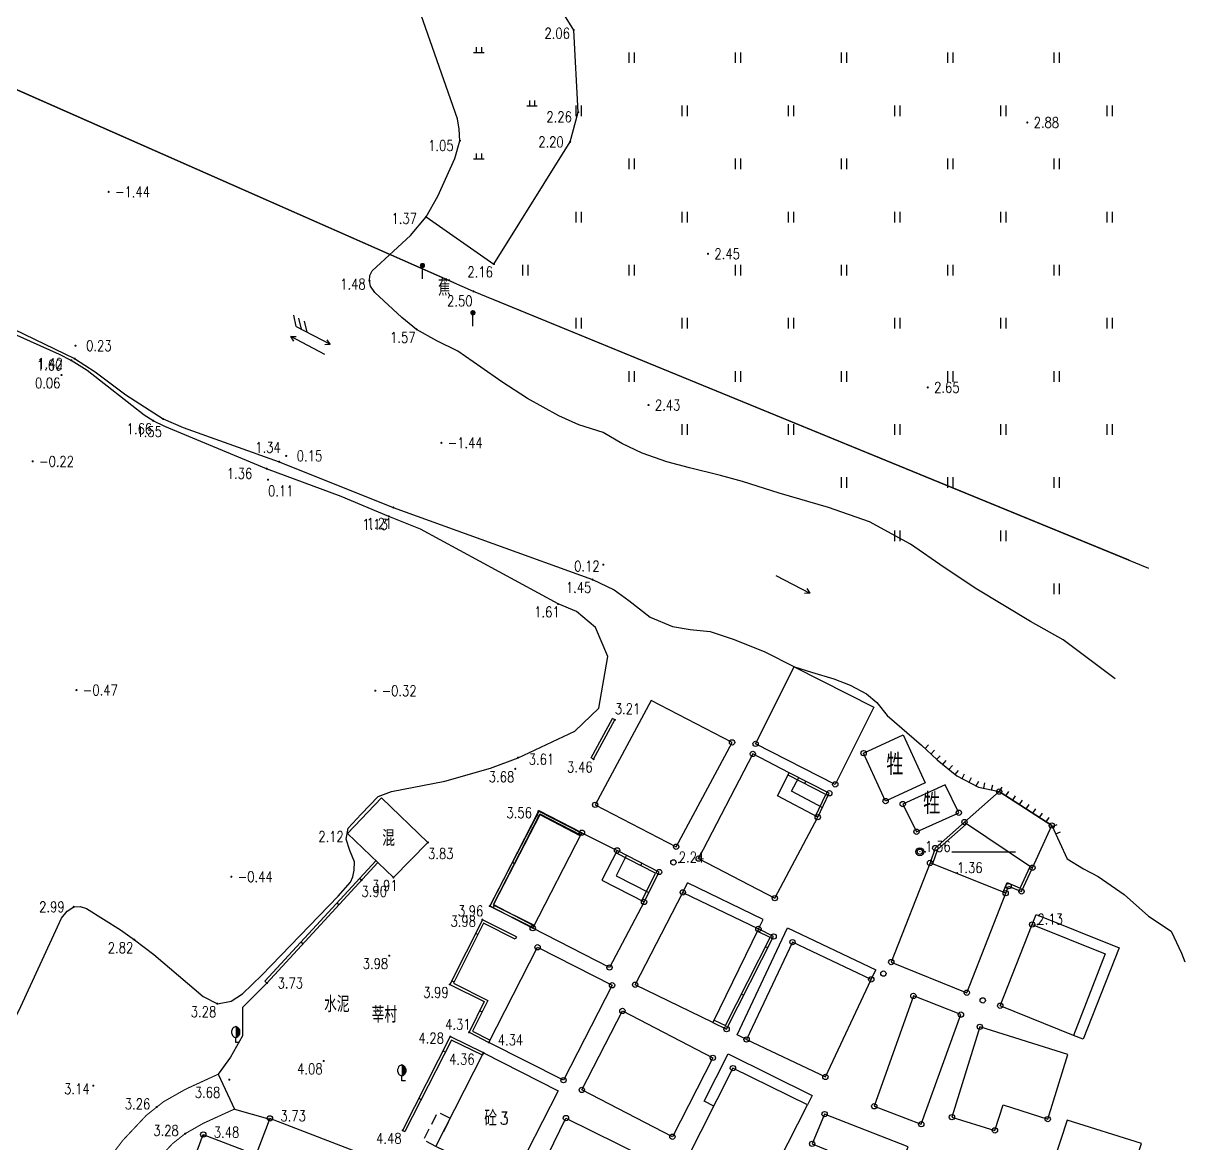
# Model space of a CAD drawing. Extents: x 500064 to 501389, y 2542464 to 2545400.
# Drawn here: x 500812.5 to 500921.8, y 2544332.9 to 2544438.4 of the extents above; entities that cross this region are included whole.
import ezdxf
from ezdxf.enums import TextEntityAlignment as Align

# ---------------------------------------------------------------- set-up
doc = ezdxf.new("R2010")
doc.units = 0
doc.header["$LTSCALE"] = 0.5
doc.linetypes.add('X2', pattern=[10, 8, -2])
doc.linetypes.add('X5', pattern=[3, 2, -1])
doc.layers.get('0').update_dxf_attribs({"linetype": 'CONTINUOUS', "lineweight": 5})
doc.layers.add('GCD', color=8, linetype='CONTINUOUS')
doc.layers.add('地形图', color=8, linetype='CONTINUOUS')
doc.styles.add('HZ', font='romans.shx', dxfattribs={"width": 0.8, "bigfont": 'hztxt.shx'})
doc.linetypes.add('10421', pattern='A,2,[150,AAA.SHX,S=1,R=0,X=0,Y=1],1e-11', length=2)
doc.linetypes.add('1161', pattern='A,0,[149,AAA.SHX,S=0.15,R=0,X=0,Y=0],-1.6', length=1.6)

# ---------------------------------------------------------------- blocks, each defined once
blk = doc.blocks.new('gc121')
for p, q in [((-0.5, -1), (-0.5, 1)), ((0.5, -1), (0.5, 1))]:
    blk.add_line(p, q)
blk = doc.blocks.new('GC200')
at = {"linetype": 'Continuous', "const_width": 0.2, "flags": 128}
blk.add_lwpolyline([(-0.1, 0, 1), (0.1, 0, 1)], format="xyb", close=True, dxfattribs=at)
blk = doc.blocks.new('HN')
for p, q in [((0.00001, 0.00107), (0.00726, 0.00107)), ((0.00326, 0.00107), (0.00326, 0.00107)), ((0.00636, 0.00157), (0.00726, 0.00107)), ((0.00726, 0.00107), (0.00636, 0.00057)), ((0.00089, -0.00059), (-0.00001, -0.00109)), ((0.00724, -0.00109), (-0.00001, -0.00109)), ((-0.00001, -0.00109), (0.00089, -0.00159)), ((0.00489, -0.00107), (0.00628, -0.00269)), ((0.00611, -0.00109), (0.00751, -0.00271)), ((0.00722, -0.00111), (0.00862, -0.00273))]:
    blk.add_line(p, q)
blk = doc.blocks.new('A501')
for radius in [0.00075, 0.000014]:
    blk.add_circle((0, 0), radius)
blk = doc.blocks.new('HM')
for p, q in [((0, 0), (0.00725, 0)), ((0.00325, 0), (0.00325, 0)), ((0.00635, 0.0005), (0.00725, 0)), ((0.00725, 0), (0.00635, -0.0005))]:
    blk.add_line(p, q)
blk = doc.blocks.new('V4')
for p, q in [((-0.0007, 0.0024), (-0.0008, 0.0021)), ((-0.0006, 0.0026), (-0.0007, 0.0024)), ((-0.0004, 0.0028), (-0.0006, 0.0026)), ((-0.0002, 0.0029), (-0.0004, 0.0028)), ((0, 0.003), (-0.0002, 0.0029)), ((0.0002, 0.0029), (0, 0.003)), ((0.0001, 0.0029), (0.0001, 0.001)), ((0.0002, 0.0029), (0.0002, 0.001)), ((0.0004, 0.0028), (0.0002, 0.0029)), ((0.0003, 0.0028), (0.0003, 0.0011)), ((0.0004, 0.0028), (0.0004, 0.0011)), ((0.0006, 0.0026), (0.0004, 0.0028)), ((0.0005, 0.0027), (0.0005, 0.0012)), ((0.0006, 0.0026), (0.0006, 0.0013)), ((0.0007, 0.0024), (0.0006, 0.0026)), ((0.0007, 0.0024), (0.0007, 0.0015)), ((0.0008, 0.0021), (0.0007, 0.0024)), ((-0.0008, 0.0021), (-0.0008, 0.0018)), ((-0.0008, 0.0018), (-0.0007, 0.0015)), ((-0.0007, 0.0015), (-0.0006, 0.0013)), ((-0.0006, 0.0013), (-0.0004, 0.0011)), ((-0.0004, 0.0011), (-0.0002, 0.001)), ((-0.0002, 0.001), (0, 0.0009)), ((0, 0.0009), (0.0002, 0.001)), ((0, 0), (0, 0.0009)), ((0.0007, 0), (0, 0)), ((0, 0), (0, 0)), ((0.0002, 0.001), (0.0004, 0.0011)), ((0.0004, 0.0011), (0.0006, 0.0013)), ((0.0006, 0.0013), (0.0007, 0.0015)), ((0.0007, 0.0015), (0.0008, 0.0018)), ((0.0008, 0.0018), (0.0008, 0.0021))]:
    blk.add_line(p, q)
blk = doc.blocks.new('SE')
at = {"style": 'HZ', "width": 0.8}
blk.add_text('牲', height=0.004, dxfattribs=at).set_placement((-0.00166, -0.00138))
blk = doc.blocks.new('gc165')
blk.add_line((0, 0), (0, 2))
at = {"const_width": 0.5}
blk.add_lwpolyline([(-0.25, 2.5, 1), (0.25, 2.5, 1)], format="xyb", close=True, dxfattribs=at)
blk = doc.blocks.new('gc119')
for p, q in [((-1, 0), (1, 0)), ((-0.5, 1), (-0.5, 0)), ((0.5, 1), (0.5, 0))]:
    blk.add_line(p, q)

msp = doc.modelspace()

# ---------------------------------------------------------------- linework, layer by layer
at = {"layer": '地形图'}
for p, q in [((500853.05, 2544413.99), (500762.75, 2544453.85)), ((500916.61, 2544387.87), (500856.73, 2544412.42))]:
    msp.add_line(p, q, dxfattribs=at)
at = {"layer": '地形图', "linetype": 'Continuous'}
for p, q in [((500868.18, 2544372.85), (500867.96, 2544372.97)), ((500897.38, 2544370.14), (500897.72, 2544370.51)), ((500897.92, 2544369.63), (500898.27, 2544369.99)), ((500866.18, 2544369.15), (500865.96, 2544369.27)), ((500898.47, 2544369.11), (500898.81, 2544369.48)), ((500899.05, 2544368.64), (500899.36, 2544369.03)), ((500899.63, 2544368.17), (500899.95, 2544368.56)), ((500900.22, 2544367.7), (500900.53, 2544368.09)), ((500900.87, 2544367.32), (500901.09, 2544367.77)), ((500901.53, 2544366.98), (500901.76, 2544367.42)), ((500886.15, 2544367.08), (500886.03, 2544366.86)), ((500902.2, 2544366.64), (500902.43, 2544367.08)), ((500902.91, 2544366.42), (500903.02, 2544366.91)), ((500903.64, 2544366.26), (500903.75, 2544366.75)), ((500904.37, 2544366.09), (500904.64, 2544366.51)), ((500905, 2544365.69), (500905.27, 2544366.11)), ((500905.63, 2544365.28), (500905.91, 2544365.7)), ((500906.27, 2544364.87), (500906.54, 2544365.29)), ((500906.9, 2544364.47), (500907.17, 2544364.89)), ((500907.53, 2544364.06), (500907.8, 2544364.48)), ((500860.79, 2544363.88), (500861.01, 2544363.77)), ((500887.28, 2544363.69), (500887.06, 2544363.8)), ((500901.09, 2544363.23), (500901.26, 2544363.04)), ((500908.16, 2544363.66), (500908.43, 2544364.08)), ((500908.79, 2544363.25), (500909.06, 2544363.67)), ((500865.04, 2544362.17), (500864.93, 2544361.94)), ((500865.08, 2544362.23), (500864.97, 2544362.01)), ((500909.37, 2544362.8), (500909.82, 2544363.01)), ((500909.68, 2544362.12), (500910.13, 2544362.32)), ((500899.89, 2544360.44), (500905.89, 2544360.44)), ((500858.5, 2544359.43), (500858.73, 2544359.32)), ((500858.54, 2544359.45), (500858.76, 2544359.33)), ((500870.71, 2544359.37), (500870.6, 2544359.15)), ((500897.9, 2544359.54), (500898.14, 2544359.45)), ((500844.33, 2544357.75), (500844.15, 2544357.92)), ((500904.97, 2544356.54), (500904.74, 2544356.64)), ((500842.2, 2544355.44), (500842.02, 2544355.61)), ((500870.93, 2544355.71), (500870.71, 2544355.82)), ((500856.74, 2544355.15), (500856.85, 2544355.38)), ((500860.47, 2544353.3), (500860.58, 2544353.53)), ((500855.07, 2544352.77), (500855.29, 2544352.66)), ((500858.92, 2544352.44), (500858.81, 2544352.22)), ((500838.81, 2544351.76), (500838.63, 2544351.93)), ((500882.58, 2544351.38), (500882.36, 2544351.49)), ((500835.43, 2544348.08), (500835.24, 2544348.25)), ((500852.82, 2544348.3), (500853.04, 2544348.19)), ((500880.32, 2544346.92), (500880.09, 2544347.04)), ((500855.46, 2544345.47), (500855.68, 2544345.36)), ((500877.41, 2544344.36), (500877.52, 2544344.59)), ((500856.32, 2544342.49), (500856.43, 2544342.71)), ((500852.01, 2544341.69), (500852.23, 2544341.58)), ((500855.83, 2544341.51), (500855.72, 2544341.29)), ((500849.74, 2544337.23), (500849.96, 2544337.12)), ((500848.2, 2544334.21), (500848.42, 2544334.1))]:
    msp.add_line(p, q, dxfattribs=at)
at = {"layer": '地形图', "linetype": '10421', "flags": 128}
for points in [[(500915.28, 2544376.72), (500910.39, 2544380.38), (500907.31, 2544382.1), (500902.25, 2544385.15), (500899.18, 2544387.19), (500896, 2544389.39), (500892.14, 2544391.5), (500888.28, 2544392.84), (500883.66, 2544394.19), (500880.2, 2544395.3), (500878.12, 2544395.84), (500875.2, 2544396.56), (500873.07, 2544397.15), (500870.75, 2544397.96), (500868.83, 2544398.86), (500867.07, 2544399.89), (500864.8, 2544400.62), (500862.92, 2544401.47), (500859.97, 2544403.11), (500857.55, 2544404.68), (500855.56, 2544406.06), (500853.39, 2544407.57), (500851.42, 2544408.53), (500849.52, 2544409.6), (500848.14, 2544410.73), (500845.6, 2544413.07), (500845.17, 2544413.67), (500845.08, 2544414.17), (500845.13, 2544414.68), (500845.33, 2544415.13), (500848.94, 2544418.44), (500850.41, 2544420.2), (500851.51, 2544422.16), (500853.11, 2544425.69), (500853.6, 2544427.36), (500853.54, 2544428.45), (500853.38, 2544429.44), (500849.5, 2544440.45), (500848.43, 2544443.16), (500846.62, 2544447.67), (500846.07, 2544448.78), (500845.51, 2544449.62), (500844.52, 2544450.61), (500841.14, 2544453.18), (500840.56, 2544453.49), (500840.04, 2544453.58), (500839.25, 2544453.41), (500838.62, 2544453.19), (500827.71, 2544447.53), (500826.88, 2544447.34), (500826.04, 2544447.27), (500825.24, 2544447.44), (500824.38, 2544447.78), (500819, 2544450.73), (500817.12, 2544451.52), (500807.33, 2544454.2), (500807.07, 2544454.19), (500806.88, 2544454.16), (500806.61, 2544453.96), (500806.47, 2544453.69), (500806.43, 2544453.09), (500806.37, 2544452.86), (500806.27, 2544452.76), (500806.11, 2544452.73), (500805.98, 2544452.74), (500796.64, 2544452.96), (500796.3, 2544453.05), (500796.08, 2544453.16), (500795.97, 2544453.42), (500795.95, 2544453.72), (500796.45, 2544465.1), (500796.74, 2544467.81), (500798.1, 2544476.65), (500799.07, 2544479.81), (500800.13, 2544482.42), (500801.61, 2544484.54), (500803.19, 2544485.63), (500804.05, 2544486.46), (500804.48, 2544487.41), (500804.64, 2544488.12), (500804.74, 2544488.84), (500804.68, 2544489.66), (500803.55, 2544492.83), (500802.18, 2544495.7), (500800.89, 2544498.21), (500798.97, 2544501.18), (500796.14, 2544504.73), (500795.28, 2544505.69), (500794.54, 2544506.34), (500792.93, 2544507.52), (500791.23, 2544508.42), (500787.15, 2544510.14), (500787.04, 2544510.31), (500786.99, 2544510.5), (500787, 2544510.73), (500787.07, 2544510.98), (500788.13, 2544511.65), (500788.61, 2544512.58), (500789.72, 2544517.38), (500791.93, 2544525.1), (500791.95, 2544525.46), (500791.77, 2544525.76), (500790.49, 2544526.31), (500790.42, 2544526.46), (500790.4, 2544526.6), (500790.46, 2544526.8), (500790.58, 2544526.97), (500793.64, 2544528.84), (500795.05, 2544529.9), (500795.81, 2544530.69), (500796.1, 2544531.75), (500796.28, 2544532.71), (500796.06, 2544534.82), (500794.82, 2544543.16), (500794.5, 2544550.18), (500794.34, 2544551.56), (500793.84, 2544552.44), (500791.98, 2544554.82), (500791.66, 2544555.45), (500791.5, 2544556.07), (500791.67, 2544557.24), (500793.9, 2544564.62), (500794.07, 2544565.61), (500794.04, 2544566.68), (500793.76, 2544567.39), (500793.37, 2544567.83), (500793, 2544568.12), (500788.67, 2544570.37), (500787.93, 2544570.89), (500786.87, 2544572.09), (500786.55, 2544572.23), (500786.18, 2544572.21), (500785.91, 2544572.14), (500784.57, 2544571.5), (500784.22, 2544571.46), (500783.94, 2544571.58), (500783.66, 2544571.82), (500781.31, 2544574.68), (500780.79, 2544575.42), (500771.22, 2544592.15), (500768.22, 2544596.96), (500763.42, 2544602.84), (500762.51, 2544604.95), (500762.14, 2544607.44), (500762.8, 2544612.68), (500762.97, 2544615.4), (500762.77, 2544617.44), (500762.56, 2544618.28), (500762.08, 2544619.39), (500759.67, 2544623.4), (500756.85, 2544627.25), (500754.76, 2544629.86), (500748.72, 2544637.33), (500745.77, 2544640.2), (500744.27, 2544641.14), (500739.76, 2544643.47), (500738.86, 2544644.15), (500734.6, 2544647.94), (500727.43, 2544654.94), (500726.66, 2544655.57), (500726, 2544656.01), (500718.84, 2544659.67), (500711.37, 2544662.63), (500709.8, 2544663.51), (500708.56, 2544664.65), (500705.02, 2544669.09), (500703.75, 2544670.38), (500702.39, 2544671.36), (500696.8, 2544674.4)], [(500751.83, 2544218.31), (500743.48, 2544223.96), (500741.91, 2544224.65), (500740.27, 2544225.04), (500736.89, 2544224.98), (500735.88, 2544225.11), (500734.74, 2544225.45), (500733.35, 2544226.23), (500727.76, 2544229.8), (500727.33, 2544230.24), (500727.13, 2544230.75), (500726.97, 2544231.36), (500727.07, 2544232.23), (500727.22, 2544232.94), (500729.4, 2544239.25), (500730.01, 2544241.71), (500730.51, 2544243.94), (500731.48, 2544247.42), (500731.59, 2544248.56), (500731.57, 2544249.7), (500731.37, 2544250.47), (500730.65, 2544251.27), (500729.81, 2544251.81), (500726.18, 2544253.81), (500722.68, 2544255.76), (500720.07, 2544256.65), (500718.53, 2544256.9), (500716.43, 2544256.88), (500714.6, 2544256.69), (500712.68, 2544256.3), (500710.23, 2544255.01), (500708.16, 2544253.68), (500706.68, 2544252.22), (500706.5, 2544252.09), (500706.32, 2544252.05), (500706.07, 2544252.11), (500705.86, 2544252.21), (500705.67, 2544252.64), (500705.61, 2544253.07), (500705.59, 2544254.54), (500705.86, 2544258.59), (500706.09, 2544260.71), (500706.62, 2544262.5), (500708.67, 2544267.26), (500710.13, 2544269.81), (500712.12, 2544271.95), (500714.75, 2544274.07), (500719.86, 2544278.15), (500722.38, 2544280.64), (500724.44, 2544284.14), (500726.57, 2544288.96), (500731.58, 2544298.81), (500732.29, 2544300.02), (500732.68, 2544301.6), (500732.54, 2544302.74), (500731.63, 2544303.76), (500725.29, 2544308.51), (500723.84, 2544309.39), (500719.02, 2544310.92), (500718.59, 2544311.35), (500718.38, 2544311.72), (500718.37, 2544312.29), (500718.47, 2544312.79), (500726.37, 2544328.99), (500732.87, 2544343.05), (500734.09, 2544345.61), (500741.54, 2544360.25), (500742.28, 2544361.22), (500744.51, 2544363.28), (500745.08, 2544364.07), (500745.83, 2544365.32), (500750.72, 2544375.33), (500752.03, 2544377.45), (500753.15, 2544379.04), (500756.1, 2544382.68), (500757.18, 2544384.59), (500758.03, 2544387.16), (500759.51, 2544398.07), (500759.99, 2544400.57), (500761.2, 2544404.15), (500763.47, 2544409.91), (500763.94, 2544411.45), (500764.38, 2544413.61), (500766.33, 2544420.7), (500766.99, 2544422.07), (500768.22, 2544422.93), (500770.08, 2544423.66), (500770.99, 2544423.83), (500773.39, 2544423.77), (500776.85, 2544423.34), (500781.32, 2544422.54), (500788.45, 2544420.81), (500792.49, 2544419.49), (500805.9, 2544412.73), (500808.77, 2544410.98), (500817.32, 2544406.85), (500819.27, 2544405.62), (500822.16, 2544403.46), (500825.65, 2544401.18), (500827.53, 2544400.36), (500836.58, 2544397.15), (500847.32, 2544392.84), (500866.07, 2544386.06), (500868.13, 2544385.09), (500869.51, 2544384.1), (500871.51, 2544382.51), (500873.62, 2544381.64), (500875.28, 2544381.37), (500877.15, 2544381.17), (500879.32, 2544380.44), (500882.25, 2544379.29), (500885.09, 2544377.84), (500886.7, 2544377.34), (500888.79, 2544376.72), (500890.34, 2544376.12), (500891.86, 2544375.31), (500892.84, 2544374.5), (500893.83, 2544373.26), (500897.05, 2544370.46)]]:
    msp.add_lwpolyline(points, dxfattribs=at)
at = {"layer": '地形图', "linetype": '1161', "elevation": 0.9, "flags": 128}
msp.add_lwpolyline([(500850.41, 2544420.2), (500856.8, 2544415.76), (500863.97, 2544427.25), (500864.73, 2544430.06), (500864.31, 2544437.78), (500859.66, 2544445.24), (500861.04, 2544449.67), (500858.17, 2544456.58), (500851.69, 2544459.55), (500839.9, 2544459.33), (500831.3, 2544459.26), (500819.54, 2544462.68), (500805.4, 2544465.83), (500803.52, 2544476.92), (500798.1, 2544476.65)], dxfattribs=at)
at = {"layer": '地形图', "flags": 128}
msp.add_lwpolyline([(500918.46, 2544387.11), (500854.88, 2544413.18), (500760.92, 2544454.66), (500734.3, 2544467.87)], dxfattribs=at)
at = {"layer": '地形图', "linetype": '10421', "elevation": 1.61, "flags": 128}
msp.add_lwpolyline([(500862.84, 2544383.76), (500849.87, 2544390.81), (500846.91, 2544392), (500842.43, 2544393.88), (500835.4, 2544396.49), (500825.81, 2544400.48), (500824.72, 2544401), (500823.87, 2544401.53), (500818.49, 2544405.72), (500817.01, 2544406.69), (500815.89, 2544407.25), (500809.77, 2544409.97), (500809.05, 2544410.1), (500808.3, 2544409.86), (500798.48, 2544400.16), (500787.89, 2544390.85), (500778.26, 2544382.4), (500775.17, 2544378.5), (500773.53, 2544375.48), (500772.25, 2544372.09), (500770, 2544365.92), (500769.49, 2544362.75), (500769.49, 2544362.75), (500769.3, 2544359.96), (500770.77, 2544350.91), (500771.22, 2544349.57), (500771.6, 2544348.6), (500772.59, 2544347.54), (500774.26, 2544346.14), (500779.56, 2544342.39), (500782.14, 2544340.69), (500791.82, 2544336.31), (500792.14, 2544335.95), (500792.36, 2544335.45), (500792.42, 2544334.81), (500792.29, 2544333.85), (500788.19, 2544319.3), (500788.22, 2544318.12), (500788.69, 2544317.29), (500794.79, 2544312.86), (500796.66, 2544311.33), (500797.76, 2544311.27), (500798.26, 2544311.43), (500798.57, 2544312.21), (500800.32, 2544322.57), (500801.91, 2544327.22), (500803.49, 2544330.26), (500805.74, 2544333.58), (500810.47, 2544342.21), (500812.26, 2544345.88), (500816.08, 2544354.17), (500816.63, 2544354.83), (500817.24, 2544355.25), (500817.84, 2544355.27), (500818.45, 2544355.08), (500821.65, 2544353.08), (500822.95, 2544352.15), (500824.78, 2544350.78), (500829.43, 2544346.8), (500830.76, 2544346.13), (500832.05, 2544346.37), (500833.14, 2544347.07), (500834.94, 2544348.81), (500842.14, 2544356.27), (500843.28, 2544357.58), (500843.5, 2544358.06), (500843.63, 2544358.7), (500843.68, 2544359.5), (500843.24, 2544360.56), (500842.88, 2544361.61), (500843.06, 2544362.65), (500844.29, 2544363.97), (500845.89, 2544365.64), (500847.14, 2544366.1), (500852.18, 2544367.08), (500856.48, 2544368.29), (500859.07, 2544369.29), (500864.4, 2544371.78), (500866.67, 2544373.95), (500867.52, 2544378.83), (500866.35, 2544381.54), (500864.57, 2544383.05)], close=True, dxfattribs=at)
at = {"layer": '地形图', "linetype": 'Continuous'}
for points in [[(500881.43, 2544370.59), (500885.07, 2544377.85), (500892.57, 2544374.04), (500888.93, 2544366.78)], [(500879.21, 2544370.73), (500871.59, 2544374.67), (500866.33, 2544364.85), (500873.95, 2544360.91)], [(500893.67, 2544365.21), (500891.6, 2544369.72), (500895.33, 2544371.43), (500897.4, 2544366.92)], [(500887.28, 2544363.69), (500883.48, 2544365.7), (500884.6, 2544367.88), (500881.17, 2544369.64), (500876.07, 2544359.79), (500883.24, 2544356.07)], [(500900.56, 2544364.11), (500899.26, 2544366.72), (500895.28, 2544364.93), (500896.58, 2544362.32)], [(500909.32, 2544362.91), (500904.36, 2544366.1), (500901.09, 2544363.23), (500907.5, 2544358.93)], [(500867.68, 2544349.54), (500860.45, 2544353.24), (500865.08, 2544362.23), (500868.39, 2544360.56), (500866.95, 2544357.75), (500870.93, 2544355.71)], [(500897.85, 2544359.38), (500894.2, 2544350.05), (500901.31, 2544347.17), (500904.97, 2544356.54)], [(500874.58, 2544356.61), (500881.69, 2544353.17), (500877.41, 2544344.36), (500870.09, 2544347.92)], [(500904.46, 2544345.94), (500907.46, 2544353.59), (500914.35, 2544350.83), (500911.34, 2544343.15)], [(500856.32, 2544342.49), (500860.91, 2544351.45), (500867.92, 2544347.87), (500863.35, 2544338.94)], [(500884.9, 2544351.93), (500880.58, 2544342.76), (500888, 2544339.24), (500892.32, 2544348.42)], [(500900.76, 2544345.11), (500896.28, 2544346.86), (500892.6, 2544336.48), (500897.03, 2544334.79)], [(500868.89, 2544345.45), (500877.4, 2544341.04), (500873.6, 2544333.61), (500865.07, 2544338.02)], [(500881.77, 2544327.66), (500886.31, 2544336.6), (500879.3, 2544340.07), (500874.76, 2544331.13)], [(500886.75, 2544332.94), (500888.12, 2544332.37), (500886.24, 2544327.83), (500884.85, 2544328.41), (500884.04, 2544326.46), (500892.05, 2544323.23), (500895.78, 2544332.65), (500887.93, 2544335.74)], [(500827.46, 2544313.79), (500836.93, 2544310.16), (500837.09, 2544310.58), (500840.85, 2544309.15), (500843.56, 2544316.21), (500839.83, 2544317.68), (500845.23, 2544331.66), (500835.71, 2544335.34), (500830.68, 2544322.22), (500826.48, 2544323.83), (500823.45, 2544315.85), (500827.6, 2544314.26)], [(500910.77, 2544335.18), (500907.65, 2544325.71), (500914.62, 2544323.44), (500917.75, 2544332.97)], [(500828.07, 2544330.14), (500829.44, 2544333.82), (500833.19, 2544332.38), (500831.82, 2544328.7)]]:
    msp.add_lwpolyline(points, close=True, dxfattribs=at)
at = {"layer": '地形图', "linetype": 'Continuous', "flags": 128}
for points in [[(500865.96, 2544369.27), (500867.96, 2544372.97)], [(500866.18, 2544369.15), (500868.18, 2544372.85)], [(500864.93, 2544361.94), (500861.09, 2544363.93), (500856.73, 2544355.43), (500860.58, 2544353.53)], [(500835.24, 2544348.25), (500845.69, 2544359.59)], [(500858.81, 2544352.22), (500855.82, 2544353.7), (500852.98, 2544348.07), (500856.23, 2544346.45), (500854.79, 2544343.55), (500856.43, 2544342.71)], [(500855.83, 2544341.51), (500852.69, 2544343.04), (500848.2, 2544334.21)], [(500855.72, 2544341.29), (500852.8, 2544342.7), (500848.42, 2544334.1)]]:
    msp.add_lwpolyline(points, dxfattribs=at)
at = {"layer": '地形图', "linetype": 'Continuous'}
for points in [[(500897.05, 2544370.46), (500898.51, 2544369.08), (500900.36, 2544367.59), (500902.4, 2544366.53), (500904.36, 2544366.1), (500904.36, 2544366.1), (500909.32, 2544362.91), (500910.75, 2544359.76), (500912.3, 2544358.82), (500913.69, 2544358.1), (500916.14, 2544356.42), (500918.43, 2544354.37), (500920.56, 2544352.95), (500921.52, 2544350.9), (500921.83, 2544350.06)], [(500887.06, 2544363.8), (500888.04, 2544365.83), (500884.48, 2544367.66)], [(500887.28, 2544363.69), (500888.37, 2544365.94), (500884.6, 2544367.88)], [(500887.75, 2544364.57), (500884.82, 2544366.13), (500885.49, 2544367.42)], [(500865.08, 2544362.23), (500861.04, 2544364.3), (500856.42, 2544355.35), (500860.45, 2544353.24)], [(500864.97, 2544362.01), (500861.15, 2544363.96), (500856.76, 2544355.46), (500860.57, 2544353.46)], [(500901.09, 2544363.23), (500898.34, 2544360.78), (500897.85, 2544359.38)], [(500901.26, 2544363.04), (500898.55, 2544360.64), (500898.09, 2544359.3)], [(500870.71, 2544355.82), (500872.02, 2544358.42), (500868.28, 2544360.34)], [(500869.28, 2544360.1), (500868.3, 2544358.18), (500871.38, 2544356.6)], [(500870.93, 2544355.71), (500872.35, 2544358.53), (500868.39, 2544360.56)], [(500904.74, 2544356.64), (500905.12, 2544357.53), (500906.33, 2544357.02), (500907.27, 2544359.04)], [(500904.97, 2544356.54), (500905.25, 2544357.2), (500906.46, 2544356.7), (500907.5, 2544358.93)], [(500874.58, 2544356.61), (500875.02, 2544357.51)], [(500881.69, 2544353.17), (500882.13, 2544354.07), (500875.02, 2544357.51)], [(500907.46, 2544353.59), (500907.83, 2544354.52), (500915.64, 2544351.39), (500912.27, 2544342.79), (500911.34, 2544343.15)], [(500880.58, 2544342.76), (500879.68, 2544343.19), (500884.42, 2544353.26), (500892.75, 2544349.32)], [(500877.41, 2544344.36), (500878.7, 2544343.74), (500883.13, 2544352.46), (500881.69, 2544353.17)], [(500877.52, 2544344.59), (500878.59, 2544344.07), (500882.79, 2544352.35), (500881.58, 2544352.95)], [(500892.32, 2544348.42), (500892.75, 2544349.32)], [(500904.72, 2544336.6), (500908.93, 2544335.27), (500910.83, 2544341.34), (500902.54, 2544343.96), (500899.91, 2544335.45), (500903.96, 2544334.21), (500904.72, 2544336.6)], [(500877.49, 2544336.5), (500876.6, 2544336.96), (500878.86, 2544341.41), (500886.75, 2544337.5), (500886.31, 2544336.6)], [(500861.9, 2544325.43), (500861.03, 2544323.66), (500858.47, 2544324.91), (500863.58, 2544335.37), (500870.99, 2544331.7), (500866.79, 2544323.04), (500861.9, 2544325.43)]]:
    msp.add_lwpolyline(points, dxfattribs=at)
at = {"layer": '地形图', "linetype": 'Continuous', "elevation": 3.83, "flags": 128}
msp.add_lwpolyline([(500850.59, 2544361.31), (500847.33, 2544358.01), (500843.01, 2544362.16), (500846.22, 2544365.51)], close=True, dxfattribs=at)
at = {"layer": '地形图', "linetype": 'Continuous', "flags": 128}
for points, elevation in [([(500865.04, 2544362.17), (500860.98, 2544364.26), (500856.4, 2544355.32), (500860.47, 2544353.3)], 3.56), ([(500835.43, 2544348.08), (500845.87, 2544359.42)], 1.61), ([(500858.92, 2544352.44), (500855.71, 2544354.04), (500852.64, 2544347.95), (500855.89, 2544346.34), (500854.46, 2544343.44), (500856.32, 2544342.49)], 3.98)]:
    msp.add_lwpolyline(points, dxfattribs=dict(at, elevation=elevation))
at = {"layer": '地形图', "linetype": '1161', "flags": 128}
msp.add_lwpolyline([(500835.43, 2544348.08), (500833.12, 2544345.79), (500833.12, 2544343.12), (500832, 2544341.09), (500830.85, 2544339.5), (500832.36, 2544336.21), (500835.69, 2544335.27)], dxfattribs=at)
at = {"layer": '地形图', "linetype": 'Continuous', "flags": 128}
msp.add_lwpolyline([(500858.41, 2544329.26), (500851.33, 2544332.7), (500855.83, 2544341.51), (500862.84, 2544337.93)], close=True, dxfattribs=at)
at = {"layer": '地形图', "linetype": 'X2', "const_width": 0.1, "flags": 128}
msp.add_lwpolyline([(500812.72, 2544307.25), (500816.98, 2544323.17), (500818.56, 2544327.53), (500820.42, 2544331.38), (500821.88, 2544333.29), (500824.08, 2544335.63), (500825.7, 2544336.91), (500827.78, 2544338.09), (500830.85, 2544339.5)], dxfattribs=at)
at = {"layer": '地形图', "linetype": 'Continuous', "const_width": 0.1, "elevation": 2.85, "flags": 128}
msp.add_lwpolyline([(500816.05, 2544305.85), (500820.43, 2544322.08), (500821.9, 2544326.12), (500823.52, 2544329.48), (500824.65, 2544330.95), (500826.54, 2544332.96), (500827.73, 2544333.9), (500829.43, 2544334.87), (500832.36, 2544336.21)], dxfattribs=at)
at = {"layer": '地形图', "linetype": 'X5', "flags": 128}
msp.add_lwpolyline([(500851.33, 2544332.7), (500850.17, 2544333.29), (500851.52, 2544335.94), (500852.68, 2544335.35)], close=True, dxfattribs=at)
at = {"layer": '地形图'}
for centre in [(500879.21, 2544370.73), (500881.43, 2544370.59), (500881.17, 2544369.64), (500891.6, 2544369.72), (500888.93, 2544366.78), (500904.36, 2544366.1), (500888.37, 2544365.94), (500893.67, 2544365.21), (500866.33, 2544364.85), (500895.28, 2544364.93), (500900.56, 2544364.11), (500887.28, 2544363.69), (500901.09, 2544363.23), (500909.32, 2544362.91), (500865.08, 2544362.23), (500896.58, 2544362.32), (500873.95, 2544360.91), (500898.34, 2544360.78), (500868.39, 2544360.56), (500876.07, 2544359.79), (500896.89, 2544360.44), (500872.35, 2544358.53), (500873.69, 2544359.43), (500897.85, 2544359.38), (500907.5, 2544358.93), (500874.58, 2544356.61), (500904.97, 2544356.54), (500905.25, 2544357.2), (500906.46, 2544356.7), (500870.93, 2544355.71), (500883.24, 2544356.07), (500860.45, 2544353.24), (500881.69, 2544353.17), (500907.46, 2544353.59), (500883.13, 2544352.46), (500884.9, 2544351.93), (500860.91, 2544351.45), (500894.2, 2544350.05), (500867.68, 2544349.54), (500893.46, 2544348.97), (500867.92, 2544347.87), (500870.09, 2544347.92), (500892.32, 2544348.42), (500896.28, 2544346.86), (500901.31, 2544347.17), (500902.81, 2544346.44), (500868.89, 2544345.45), (500904.46, 2544345.94), (500900.76, 2544345.11), (500878.7, 2544343.74), (500902.54, 2544343.96), (500880.58, 2544342.76), (500877.4, 2544341.04), (500879.3, 2544340.07), (500863.35, 2544338.94), (500888, 2544339.24), (500865.07, 2544338.02), (500887.93, 2544335.74), (500892.6, 2544336.48), (500835.71, 2544335.34), (500863.58, 2544335.37), (500897.03, 2544334.79), (500899.91, 2544335.45), (500908.93, 2544335.27), (500829.44, 2544333.82), (500873.6, 2544333.61), (500903.96, 2544334.21), (500886.75, 2544332.94)]:
    msp.add_circle(centre, 0.25, dxfattribs=at)
for p in [(500897.39, 2544360.44, 1.36), (500874.19, 2544359.43, 2.24), (500900.39, 2544358.44, 1.36), (500907.96, 2544353.59, 2.13)]:
    msp.add_point(p, dxfattribs=at)

# ---------------------------------------------------------------- block references
at = {"layer": '地形图', "linetype": 'Continuous'}
ref = msp.add_blockref('GC200', (500864.31, 2544437.78, 2.06), dxfattribs=dict(at, xscale=0.5, yscale=0.5, zscale=0.5))
ref.add_attrib('height', '2.06', dxfattribs={"layer": 'GCD', "linetype": 'Continuous', "height": 1, "style": 'HZ', "width": 0.8}).set_placement((500861.56, 2544437.48, 2.06), align=Align.MIDDLE_LEFT)
at = {"layer": '地形图', "linetype": 'Continuous', "xscale": 0.5, "yscale": 0.5}
for name, p in [('gc119', (500855.38, 2544435.66)), ('gc121', (500869.78, 2544435.18)), ('gc121', (500879.78, 2544435.18)), ('gc121', (500889.78, 2544435.18)), ('gc121', (500899.78, 2544435.18)), ('gc121', (500909.78, 2544435.18)), ('gc119', (500860.38, 2544430.66)), ('gc121', (500864.78, 2544430.18)), ('gc121', (500874.78, 2544430.18)), ('gc121', (500884.78, 2544430.18)), ('gc121', (500894.78, 2544430.18)), ('gc121', (500904.78, 2544430.18)), ('gc121', (500914.78, 2544430.18)), ('gc119', (500855.38, 2544425.66)), ('gc121', (500869.78, 2544425.18)), ('gc121', (500879.78, 2544425.18)), ('gc121', (500889.78, 2544425.18)), ('gc121', (500899.78, 2544425.18)), ('gc121', (500909.78, 2544425.18)), ('gc121', (500864.78, 2544420.18)), ('gc121', (500874.78, 2544420.18)), ('gc121', (500884.78, 2544420.18)), ('gc121', (500894.78, 2544420.18)), ('gc121', (500904.78, 2544420.18)), ('gc121', (500914.78, 2544420.18)), ('gc165', (500850.07, 2544414.37)), ('gc121', (500859.78, 2544415.18)), ('gc121', (500869.78, 2544415.18)), ('gc121', (500879.78, 2544415.18)), ('gc121', (500889.78, 2544415.18)), ('gc121', (500899.78, 2544415.18)), ('gc121', (500909.78, 2544415.18)), ('gc165', (500854.82, 2544409.92)), ('gc121', (500864.78, 2544410.18)), ('gc121', (500874.78, 2544410.18)), ('gc121', (500884.78, 2544410.18)), ('gc121', (500894.78, 2544410.18)), ('gc121', (500904.78, 2544410.18)), ('gc121', (500914.78, 2544410.18)), ('gc121', (500869.78, 2544405.18)), ('gc121', (500879.78, 2544405.18)), ('gc121', (500889.78, 2544405.18)), ('gc121', (500899.78, 2544405.18)), ('gc121', (500909.78, 2544405.18)), ('gc121', (500874.78, 2544400.18)), ('gc121', (500884.78, 2544400.18)), ('gc121', (500894.78, 2544400.18)), ('gc121', (500904.78, 2544400.18)), ('gc121', (500914.78, 2544400.18)), ('gc121', (500889.78, 2544395.18)), ('gc121', (500899.78, 2544395.18)), ('gc121', (500909.78, 2544395.18)), ('gc121', (500894.78, 2544390.18)), ('gc121', (500904.78, 2544390.18)), ('gc121', (500909.78, 2544385.18))]:
    msp.add_blockref(name, p, dxfattribs=at)
at = {"layer": '地形图', "linetype": 'Continuous'}
ref = msp.add_blockref('GC200', (500864.73, 2544430.06, 2.26), dxfattribs=dict(at, xscale=0.5, yscale=0.5, zscale=0.5))
ref.add_attrib('height', '2.26', dxfattribs={"layer": 'GCD', "linetype": 'Continuous', "height": 1, "style": 'HZ', "width": 0.8}).set_placement((500861.73, 2544429.61, 2.26), align=Align.MIDDLE_LEFT)
ref = msp.add_blockref('GC200', (500907, 2544429.08, 2.88), dxfattribs=dict(at, xscale=0.5, yscale=0.5, zscale=0.5))
ref.add_attrib('height', '2.88', dxfattribs={"layer": 'GCD', "linetype": 'Continuous', "height": 1, "style": 'HZ', "width": 0.8}).set_placement((500907.6, 2544429.08, 2.88), align=Align.MIDDLE_LEFT)
ref = msp.add_blockref('GC200', (500863.97, 2544427.25, 2.2), dxfattribs=dict(at, xscale=0.5, yscale=0.5, zscale=0.5))
ref.add_attrib('height', '2.20', dxfattribs={"layer": 'GCD', "linetype": 'Continuous', "height": 1, "style": 'HZ', "width": 0.8}).set_placement((500860.97, 2544427.25, 2.2), align=Align.MIDDLE_LEFT)
ref = msp.add_blockref('GC200', (500853.6, 2544427.36, 1.05), dxfattribs=dict(at, xscale=0.5, yscale=0.5, zscale=0.5))
ref.add_attrib('height', '1.05', dxfattribs={"layer": 'GCD', "linetype": 'Continuous', "height": 1, "style": 'HZ', "width": 0.8}).set_placement((500850.6, 2544426.91, 1.05), align=Align.MIDDLE_LEFT)
ref = msp.add_blockref('GC200', (500820.53, 2544422.55, -1.44), dxfattribs=dict(at, xscale=0.5, yscale=0.5, zscale=0.5))
ref.add_attrib('height', '-1.44', dxfattribs={"layer": 'GCD', "linetype": 'Continuous', "height": 1, "style": 'HZ', "width": 0.8}).set_placement((500821.13, 2544422.55, -1.44), align=Align.MIDDLE_LEFT)
ref = msp.add_blockref('GC200', (500850.41, 2544420.2, 1.37), dxfattribs=dict(at, xscale=0.5, yscale=0.5, zscale=0.5))
ref.add_attrib('height', '1.37', dxfattribs={"layer": 'GCD', "linetype": 'Continuous', "height": 1, "style": 'HZ', "width": 0.8}).set_placement((500847.16, 2544420.05, 1.37), align=Align.MIDDLE_LEFT)
ref = msp.add_blockref('GC200', (500876.95, 2544416.72, 2.45), dxfattribs=dict(at, xscale=0.5, yscale=0.5, zscale=0.5))
ref.add_attrib('height', '2.45', dxfattribs={"layer": 'GCD', "linetype": 'Continuous', "height": 1, "style": 'HZ', "width": 0.8}).set_placement((500877.55, 2544416.72, 2.45), align=Align.MIDDLE_LEFT)
ref = msp.add_blockref('GC200', (500856.8, 2544415.76, 2.16), dxfattribs=dict(at, xscale=0.5, yscale=0.5, zscale=0.5))
ref.add_attrib('height', '2.16', dxfattribs={"layer": 'GCD', "linetype": 'Continuous', "height": 1, "style": 'HZ', "width": 0.8}).set_placement((500854.3, 2544415.01, 2.16), align=Align.MIDDLE_LEFT)
ref = msp.add_blockref('GC200', (500845.08, 2544414.17, 1.48), dxfattribs=dict(at, xscale=0.5, yscale=0.5, zscale=0.5))
ref.add_attrib('height', '1.48', dxfattribs={"layer": 'GCD', "linetype": 'Continuous', "height": 1, "style": 'HZ', "width": 0.8}).set_placement((500842.33, 2544413.87, 1.48), align=Align.MIDDLE_LEFT)
ref = msp.add_blockref('GC200', (500854.88, 2544413.18, 2.5), dxfattribs=dict(at, xscale=0.5, yscale=0.5, zscale=0.5))
ref.add_attrib('height', '2.50', dxfattribs={"layer": 'GCD', "linetype": 'Continuous', "height": 1, "style": 'HZ', "width": 0.8}).set_placement((500852.38, 2544412.28, 2.5), align=Align.MIDDLE_LEFT)
at = {"layer": '地形图', "linetype": 'Continuous', "yscale": 500, "zscale": 500}
for name, p, xscale, rotation in [('HN', (500841.13, 2544407.72), 499.9999999999496, 152.2437495250944), ('HM', (500883.33, 2544386.44), 500.0000000000887, 332.6754245356006)]:
    msp.add_blockref(name, p, dxfattribs=dict(at, xscale=xscale, rotation=rotation))
at = {"layer": '地形图', "linetype": 'Continuous'}
ref = msp.add_blockref('GC200', (500849.52, 2544409.6, 1.57), dxfattribs=dict(at, xscale=0.5, yscale=0.5, zscale=0.5))
ref.add_attrib('height', '1.57', dxfattribs={"layer": 'GCD', "linetype": 'Continuous', "height": 1, "style": 'HZ', "width": 0.8}).set_placement((500847.02, 2544408.85, 1.57), align=Align.MIDDLE_LEFT)
ref = msp.add_blockref('GC200', (500817.41, 2544408.07, 0.23), dxfattribs=dict(at, xscale=0.5, yscale=0.5, zscale=0.5))
ref.add_attrib('height', '0.23', dxfattribs={"layer": 'GCD', "linetype": 'Continuous', "height": 1, "style": 'HZ', "width": 0.8}).set_placement((500818.41, 2544408.07, 0.23), align=Align.MIDDLE_LEFT)
ref = msp.add_blockref('GC200', (500817.01, 2544406.69, 1.6), dxfattribs=dict(at, xscale=0.5, yscale=0.5, zscale=0.5))
ref.add_attrib('height', '1.60', dxfattribs={"layer": 'GCD', "linetype": 'Continuous', "height": 1, "style": 'HZ', "width": 0.8}).set_placement((500813.76, 2544406.24, 1.6), align=Align.MIDDLE_LEFT)
ref = msp.add_blockref('GC200', (500817.32, 2544406.85, 1.42), dxfattribs=dict(at, xscale=0.5, yscale=0.5, zscale=0.5))
ref.add_attrib('height', '1.42', dxfattribs={"layer": 'GCD', "linetype": 'Continuous', "height": 1, "style": 'HZ', "width": 0.8}).set_placement((500813.82, 2544406.4, 1.42), align=Align.MIDDLE_LEFT)
ref = msp.add_blockref('GC200', (500816.09, 2544405.31, 0.06), dxfattribs=dict(at, xscale=0.5, yscale=0.5, zscale=0.5))
ref.add_attrib('height', '0.06', dxfattribs={"layer": 'GCD', "linetype": 'Continuous', "height": 1, "style": 'HZ', "width": 0.8}).set_placement((500813.59, 2544404.56, 0.06), align=Align.MIDDLE_LEFT)
ref = msp.add_blockref('GC200', (500897.64, 2544404.14, 2.65), dxfattribs=dict(at, xscale=0.5, yscale=0.5, zscale=0.5))
ref.add_attrib('height', '2.65', dxfattribs={"layer": 'GCD', "linetype": 'Continuous', "height": 1, "style": 'HZ', "width": 0.8}).set_placement((500898.24, 2544404.14, 2.65), align=Align.MIDDLE_LEFT)
ref = msp.add_blockref('GC200', (500871.35, 2544402.48, 2.43), dxfattribs=dict(at, xscale=0.5, yscale=0.5, zscale=0.5))
ref.add_attrib('height', '2.43', dxfattribs={"layer": 'GCD', "linetype": 'Continuous', "height": 1, "style": 'HZ', "width": 0.8}).set_placement((500871.95, 2544402.48, 2.43), align=Align.MIDDLE_LEFT)
ref = msp.add_blockref('GC200', (500824.72, 2544401, 1.66), dxfattribs=dict(at, xscale=0.5, yscale=0.5, zscale=0.5))
ref.add_attrib('height', '1.66', dxfattribs={"layer": 'GCD', "linetype": 'Continuous', "height": 1, "style": 'HZ', "width": 0.8}).set_placement((500822.22, 2544400.25, 1.66), align=Align.MIDDLE_LEFT)
ref = msp.add_blockref('GC200', (500825.65, 2544401.18, 1.55), dxfattribs=dict(at, xscale=0.5, yscale=0.5, zscale=0.5))
ref.add_attrib('height', '1.55', dxfattribs={"layer": 'GCD', "linetype": 'Continuous', "height": 1, "style": 'HZ', "width": 0.8}).set_placement((500823.15, 2544399.98, 1.55), align=Align.MIDDLE_LEFT)
ref = msp.add_blockref('GC200', (500851.85, 2544398.93, -1.44), dxfattribs=dict(at, xscale=0.5, yscale=0.5, zscale=0.5))
ref.add_attrib('height', '-1.44', dxfattribs={"layer": 'GCD', "linetype": 'Continuous', "height": 1, "style": 'HZ', "width": 0.8}).set_placement((500852.45, 2544398.93, -1.44), align=Align.MIDDLE_LEFT)
ref = msp.add_blockref('GC200', (500836.58, 2544397.15, 1.34), dxfattribs=dict(at, xscale=0.5, yscale=0.5, zscale=0.5))
ref.add_attrib('height', '1.34', dxfattribs={"layer": 'GCD', "linetype": 'Continuous', "height": 1, "style": 'HZ', "width": 0.8}).set_placement((500834.33, 2544398.5, 1.34), align=Align.MIDDLE_LEFT)
ref = msp.add_blockref('GC200', (500837.24, 2544397.7, 0.15), dxfattribs=dict(at, xscale=0.5, yscale=0.5, zscale=0.5))
ref.add_attrib('height', '0.15', dxfattribs={"layer": 'GCD', "linetype": 'Continuous', "height": 1, "style": 'HZ', "width": 0.8}).set_placement((500838.24, 2544397.7, 0.15), align=Align.MIDDLE_LEFT)
ref = msp.add_blockref('GC200', (500813.38, 2544397.18, -0.22), dxfattribs=dict(at, xscale=0.5, yscale=0.5, zscale=0.5))
ref.add_attrib('height', '-0.22', dxfattribs={"layer": 'GCD', "linetype": 'Continuous', "height": 1, "style": 'HZ', "width": 0.8}).set_placement((500813.98, 2544397.18, -0.22), align=Align.MIDDLE_LEFT)
ref = msp.add_blockref('GC200', (500835.4, 2544396.49, 1.36), dxfattribs=dict(at, xscale=0.5, yscale=0.5, zscale=0.5))
ref.add_attrib('height', '1.36', dxfattribs={"layer": 'GCD', "linetype": 'Continuous', "height": 1, "style": 'HZ', "width": 0.8}).set_placement((500831.65, 2544396.04, 1.36), align=Align.MIDDLE_LEFT)
ref = msp.add_blockref('GC200', (500835.53, 2544395.45, 0.11), dxfattribs=dict(at, xscale=0.5, yscale=0.5, zscale=0.5))
ref.add_attrib('height', '0.11', dxfattribs={"layer": 'GCD', "linetype": 'Continuous', "height": 1, "style": 'HZ', "width": 0.8}).set_placement((500835.53, 2544394.4, 0.11), align=Align.MIDDLE_LEFT)
ref = msp.add_blockref('GC200', (500847.32, 2544392.84, 1.21), dxfattribs=dict(at, xscale=0.5, yscale=0.5, zscale=0.5))
ref.add_attrib('height', '1.21', dxfattribs={"layer": 'GCD', "linetype": 'Continuous', "height": 1, "style": 'HZ', "width": 0.8}).set_placement((500844.82, 2544391.34, 1.21), align=Align.MIDDLE_LEFT)
ref = msp.add_blockref('GC200', (500846.91, 2544392, 1.13), dxfattribs=dict(at, xscale=0.5, yscale=0.5, zscale=0.5))
ref.add_attrib('height', '1.13', dxfattribs={"layer": 'GCD', "linetype": 'Continuous', "height": 1, "style": 'HZ', "width": 0.8}).set_placement((500844.41, 2544391.25, 1.13), align=Align.MIDDLE_LEFT)
ref = msp.add_blockref('GC200', (500867.1, 2544387.46, 0.12), dxfattribs=dict(at, xscale=0.5, yscale=0.5, zscale=0.5))
ref.add_attrib('height', '0.12', dxfattribs={"layer": 'GCD', "linetype": 'Continuous', "height": 1, "style": 'HZ', "width": 0.8}).set_placement((500864.35, 2544387.32, 0.12), align=Align.MIDDLE_LEFT)
ref = msp.add_blockref('GC200', (500866.07, 2544386.06, 1.45), dxfattribs=dict(at, xscale=0.5, yscale=0.5, zscale=0.5))
ref.add_attrib('height', '1.45', dxfattribs={"layer": 'GCD', "linetype": 'Continuous', "height": 1, "style": 'HZ', "width": 0.8}).set_placement((500863.57, 2544385.31, 1.45), align=Align.MIDDLE_LEFT)
ref = msp.add_blockref('GC200', (500862.84, 2544383.76, 1.61), dxfattribs=dict(at, xscale=0.5, yscale=0.5, zscale=0.5))
ref.add_attrib('height', '1.61', dxfattribs={"layer": 'GCD', "linetype": 'Continuous', "height": 1, "style": 'HZ', "width": 0.8}).set_placement((500860.59, 2544383.01, 1.61), align=Align.MIDDLE_LEFT)
ref = msp.add_blockref('GC200', (500817.5, 2544375.65, -0.47), dxfattribs=dict(at, xscale=0.5, yscale=0.5, zscale=0.5))
ref.add_attrib('height', '-0.47', dxfattribs={"layer": 'GCD', "linetype": 'Continuous', "height": 1, "style": 'HZ', "width": 0.8}).set_placement((500818.1, 2544375.65, -0.47), align=Align.MIDDLE_LEFT)
ref = msp.add_blockref('GC200', (500845.63, 2544375.59, -0.32), dxfattribs=dict(at, xscale=0.5, yscale=0.5, zscale=0.5))
ref.add_attrib('height', '-0.32', dxfattribs={"layer": 'GCD', "linetype": 'Continuous', "height": 1, "style": 'HZ', "width": 0.8}).set_placement((500846.23, 2544375.59, -0.32), align=Align.MIDDLE_LEFT)
ref = msp.add_blockref('GC200', (500868.18, 2544372.85, 3.21), dxfattribs=dict(at, xscale=0.5, yscale=0.5, zscale=0.5))
ref.add_attrib('height', '3.21', dxfattribs={"layer": 'GCD', "linetype": 'Continuous', "height": 1, "style": 'HZ', "width": 0.8}).set_placement((500868.18, 2544373.9, 3.21), align=Align.MIDDLE_LEFT)
ref = msp.add_blockref('GC200', (500859.07, 2544369.29, 3.61), dxfattribs=dict(at, xscale=0.5, yscale=0.5, zscale=0.5))
ref.add_attrib('height', '3.61', dxfattribs={"layer": 'GCD', "linetype": 'Continuous', "height": 1, "style": 'HZ', "width": 0.8}).set_placement((500860.07, 2544369.14, 3.61), align=Align.MIDDLE_LEFT)
at = {"layer": '地形图', "linetype": 'Continuous', "xscale": 500, "yscale": 500, "zscale": 500}
for name, p in [('SE', (500894.57, 2544368.36)), ('SE', (500898.04, 2544364.68)), ('A501', (500896.89, 2544360.44)), ('V4', (500832.49, 2544342.49)), ('V4', (500848.12, 2544338.88))]:
    msp.add_blockref(name, p, dxfattribs=at)
at = {"layer": '地形图', "linetype": 'Continuous'}
ref = msp.add_blockref('GC200', (500866.18, 2544369.15, 3.46), dxfattribs=dict(at, xscale=0.5, yscale=0.5, zscale=0.5))
ref.add_attrib('height', '3.46', dxfattribs={"layer": 'GCD', "linetype": 'Continuous', "height": 1, "style": 'HZ', "width": 0.8}).set_placement((500863.68, 2544368.41, 3.46), align=Align.MIDDLE_LEFT)
ref = msp.add_blockref('GC200', (500858.81, 2544368.24, 3.68), dxfattribs=dict(at, xscale=0.5, yscale=0.5, zscale=0.5))
ref.add_attrib('height', '3.68', dxfattribs={"layer": 'GCD', "linetype": 'Continuous', "height": 1, "style": 'HZ', "width": 0.8}).set_placement((500856.31, 2544367.49, 3.68), align=Align.MIDDLE_LEFT)
ref = msp.add_blockref('GC200', (500860.98, 2544364.26, 3.56), dxfattribs=dict(at, xscale=0.5, yscale=0.5, zscale=0.5))
ref.add_attrib('height', '3.56', dxfattribs={"layer": 'GCD', "linetype": 'Continuous', "height": 1, "style": 'HZ', "width": 0.8}).set_placement((500857.98, 2544364.11, 3.56), align=Align.MIDDLE_LEFT)
ref = msp.add_blockref('GC200', (500843.01, 2544362.16, 2.12), dxfattribs=dict(at, xscale=0.5, yscale=0.5, zscale=0.5))
ref.add_attrib('height', '2.12', dxfattribs={"layer": 'GCD', "linetype": 'Continuous', "height": 1, "style": 'HZ', "width": 0.8}).set_placement((500840.26, 2544361.86, 2.12), align=Align.MIDDLE_LEFT)
ref = msp.add_blockref('GC200', (500850.59, 2544361.31, 3.83), dxfattribs=dict(at, xscale=0.5, yscale=0.5, zscale=0.5))
ref.add_attrib('height', '3.83', dxfattribs={"layer": 'GCD', "linetype": 'Continuous', "height": 1, "style": 'HZ', "width": 0.8}).set_placement((500850.59, 2544360.26, 3.83), align=Align.MIDDLE_LEFT)
ref = msp.add_blockref('GC200', (500832.08, 2544358.08, -0.44), dxfattribs=dict(at, xscale=0.5, yscale=0.5, zscale=0.5))
ref.add_attrib('height', '-0.44', dxfattribs={"layer": 'GCD', "linetype": 'Continuous', "height": 1, "style": 'HZ', "width": 0.8}).set_placement((500832.68, 2544358.08, -0.44), align=Align.MIDDLE_LEFT)
ref = msp.add_blockref('GC200', (500844.33, 2544357.75, 3.9), dxfattribs=dict(at, xscale=0.5, yscale=0.5, zscale=0.5))
ref.add_attrib('height', '3.90', dxfattribs={"layer": 'GCD', "linetype": 'Continuous', "height": 1, "style": 'HZ', "width": 0.8}).set_placement((500844.33, 2544356.7, 3.9), align=Align.MIDDLE_LEFT)
ref = msp.add_blockref('GC200', (500847.33, 2544358.01, 3.91), dxfattribs=dict(at, xscale=0.5, yscale=0.5, zscale=0.5))
ref.add_attrib('height', '3.91', dxfattribs={"layer": 'GCD', "linetype": 'Continuous', "height": 1, "style": 'HZ', "width": 0.8}).set_placement((500845.33, 2544357.26, 3.91), align=Align.MIDDLE_LEFT)
ref = msp.add_blockref('GC200', (500817.24, 2544355.25, 2.99), dxfattribs=dict(at, xscale=0.5, yscale=0.5, zscale=0.5))
ref.add_attrib('height', '2.99', dxfattribs={"layer": 'GCD', "linetype": 'Continuous', "height": 1, "style": 'HZ', "width": 0.8}).set_placement((500813.99, 2544355.25, 2.99), align=Align.MIDDLE_LEFT)
ref = msp.add_blockref('GC200', (500856.4, 2544355.32, 3.96), dxfattribs=dict(at, xscale=0.5, yscale=0.5, zscale=0.5))
ref.add_attrib('height', '3.96', dxfattribs={"layer": 'GCD', "linetype": 'Continuous', "height": 1, "style": 'HZ', "width": 0.8}).set_placement((500853.4, 2544354.87, 3.96), align=Align.MIDDLE_LEFT)
ref = msp.add_blockref('GC200', (500855.71, 2544354.04, 3.98), dxfattribs=dict(at, xscale=0.5, yscale=0.5, zscale=0.5))
ref.add_attrib('height', '3.98', dxfattribs={"layer": 'GCD', "linetype": 'Continuous', "height": 1, "style": 'HZ', "width": 0.8}).set_placement((500852.71, 2544353.89, 3.98), align=Align.MIDDLE_LEFT)
ref = msp.add_blockref('GC200', (500822.95, 2544352.15, 2.81), dxfattribs=dict(at, xscale=0.5, yscale=0.5, zscale=0.5))
ref.add_attrib('height', '2.82', dxfattribs={"layer": 'GCD', "linetype": 'Continuous', "height": 1, "style": 'HZ', "width": 0.8}).set_placement((500820.45, 2544351.4, 2.82), align=Align.MIDDLE_LEFT)
ref = msp.add_blockref('GC200', (500846.94, 2544350.65, 3.98), dxfattribs=dict(at, xscale=0.5, yscale=0.5, zscale=0.5))
ref.add_attrib('height', '3.98', dxfattribs={"layer": 'GCD', "linetype": 'Continuous', "height": 1, "style": 'HZ', "width": 0.8}).set_placement((500844.44, 2544349.9, 3.98), align=Align.MIDDLE_LEFT)
ref = msp.add_blockref('GC200', (500835.43, 2544348.08, 3.73), dxfattribs=dict(at, xscale=0.5, yscale=0.5, zscale=0.5))
ref.add_attrib('height', '3.73', dxfattribs={"layer": 'GCD', "linetype": 'Continuous', "height": 1, "style": 'HZ', "width": 0.8}).set_placement((500836.43, 2544348.08, 3.73), align=Align.MIDDLE_LEFT)
ref = msp.add_blockref('GC200', (500852.64, 2544347.95, 3.99), dxfattribs=dict(at, xscale=0.5, yscale=0.5, zscale=0.5))
ref.add_attrib('height', '3.99', dxfattribs={"layer": 'GCD', "linetype": 'Continuous', "height": 1, "style": 'HZ', "width": 0.8}).set_placement((500850.14, 2544347.2, 3.99), align=Align.MIDDLE_LEFT)
ref = msp.add_blockref('GC200', (500830.76, 2544346.13, 3.28), dxfattribs=dict(at, xscale=0.5, yscale=0.5, zscale=0.5))
ref.add_attrib('height', '3.28', dxfattribs={"layer": 'GCD', "linetype": 'Continuous', "height": 1, "style": 'HZ', "width": 0.8}).set_placement((500828.26, 2544345.38, 3.28), align=Align.MIDDLE_LEFT)
ref = msp.add_blockref('GC200', (500854.46, 2544343.44, 4.31), dxfattribs=dict(at, xscale=0.5, yscale=0.5, zscale=0.5))
ref.add_attrib('height', '4.31', dxfattribs={"layer": 'GCD', "linetype": 'Continuous', "height": 1, "style": 'HZ', "width": 0.8}).set_placement((500852.21, 2544344.19, 4.31), align=Align.MIDDLE_LEFT)
ref = msp.add_blockref('GC200', (500852.69, 2544343.04, 4.28), dxfattribs=dict(at, xscale=0.5, yscale=0.5, zscale=0.5))
ref.add_attrib('height', '4.28', dxfattribs={"layer": 'GCD', "linetype": 'Continuous', "height": 1, "style": 'HZ', "width": 0.8}).set_placement((500849.69, 2544342.89, 4.28), align=Align.MIDDLE_LEFT)
ref = msp.add_blockref('GC200', (500856.32, 2544342.49, 4.34), dxfattribs=dict(at, xscale=0.5, yscale=0.5, zscale=0.5))
ref.add_attrib('height', '4.34', dxfattribs={"layer": 'GCD', "linetype": 'Continuous', "height": 1, "style": 'HZ', "width": 0.8}).set_placement((500857.15, 2544342.72, 4.34), align=Align.MIDDLE_LEFT)
ref = msp.add_blockref('GC200', (500855.83, 2544341.51, 4.36), dxfattribs=dict(at, xscale=0.5, yscale=0.5, zscale=0.5))
ref.add_attrib('height', '4.36', dxfattribs={"layer": 'GCD', "linetype": 'Continuous', "height": 1, "style": 'HZ', "width": 0.8}).set_placement((500852.58, 2544340.91, 4.36), align=Align.MIDDLE_LEFT)
ref = msp.add_blockref('GC200', (500840.77, 2544340.75, 4.08), dxfattribs=dict(at, xscale=0.5, yscale=0.5, zscale=0.5))
ref.add_attrib('height', '4.08', dxfattribs={"layer": 'GCD', "linetype": 'Continuous', "height": 1, "style": 'HZ', "width": 0.8}).set_placement((500838.27, 2544340, 4.08), align=Align.MIDDLE_LEFT)
ref = msp.add_blockref('GC200', (500831.89, 2544338.98, 3.68), dxfattribs=dict(at, xscale=0.5, yscale=0.5, zscale=0.5))
ref.add_attrib('height', '3.68', dxfattribs={"layer": 'GCD', "linetype": 'Continuous', "height": 1, "style": 'HZ', "width": 0.8}).set_placement((500828.64, 2544337.78, 3.68), align=Align.MIDDLE_LEFT)
ref = msp.add_blockref('GC200', (500819.09, 2544338.42, 3.14), dxfattribs=dict(at, xscale=0.5, yscale=0.5, zscale=0.5))
ref.add_attrib('height', '3.14', dxfattribs={"layer": 'GCD', "linetype": 'Continuous', "height": 1, "style": 'HZ', "width": 0.8}).set_placement((500816.34, 2544338.12, 3.14), align=Align.MIDDLE_LEFT)
ref = msp.add_blockref('GC200', (500825.05, 2544336.4, 3.26), dxfattribs=dict(at, xscale=0.5, yscale=0.5, zscale=0.5))
ref.add_attrib('height', '3.26', dxfattribs={"layer": 'GCD', "linetype": 'Continuous', "height": 1, "style": 'HZ', "width": 0.8}).set_placement((500822.05, 2544336.7, 3.26), align=Align.MIDDLE_LEFT)
ref = msp.add_blockref('GC200', (500835.69, 2544335.27, 3.73), dxfattribs=dict(at, xscale=0.5, yscale=0.5, zscale=0.5))
ref.add_attrib('height', '3.73', dxfattribs={"layer": 'GCD', "linetype": 'Continuous', "height": 1, "style": 'HZ', "width": 0.8}).set_placement((500836.69, 2544335.57, 3.73), align=Align.MIDDLE_LEFT)
ref = msp.add_blockref('GC200', (500827.73, 2544333.9, 3.28), dxfattribs=dict(at, xscale=0.5, yscale=0.5, zscale=0.5))
ref.add_attrib('height', '3.28', dxfattribs={"layer": 'GCD', "linetype": 'Continuous', "height": 1, "style": 'HZ', "width": 0.8}).set_placement((500824.73, 2544334.2, 3.28), align=Align.MIDDLE_LEFT)
ref = msp.add_blockref('GC200', (500829.43, 2544333.73, 3.48), dxfattribs=dict(at, xscale=0.5, yscale=0.5, zscale=0.5))
ref.add_attrib('height', '3.48', dxfattribs={"layer": 'GCD', "linetype": 'Continuous', "height": 1, "style": 'HZ', "width": 0.8}).set_placement((500830.43, 2544334.03, 3.48), align=Align.MIDDLE_LEFT)
ref = msp.add_blockref('GC200', (500848.2, 2544334.21, 4.48), dxfattribs=dict(at, xscale=0.5, yscale=0.5, zscale=0.5))
ref.add_attrib('height', '4.48', dxfattribs={"layer": 'GCD', "linetype": 'Continuous', "height": 1, "style": 'HZ', "width": 0.8}).set_placement((500845.7, 2544333.46, 4.48), align=Align.MIDDLE_LEFT)

# ---------------------------------------------------------------- texts
at = {"layer": '地形图', "linetype": 'Continuous', "style": 'HZ', "width": 0.8}
for s, p in [('蕉', (500852.13, 2544413.6)), ('水泥', (500842.01, 2544346.16)), ('莘村', (500846.49, 2544345.18))]:
    msp.add_text(s, height=1.5, dxfattribs=at).set_placement(p, align=Align.MIDDLE)
for s, p in [('混', (500847.48, 2544361.72)), ('砼', (500857.09, 2544335.35))]:
    msp.add_text(s, height=1.5, dxfattribs=at).set_placement(p, align=Align.MIDDLE_RIGHT)
at = {"layer": '地形图', "style": 'HZ', "width": 0.8}
for s, p in [('1.36', (500897.39, 2544360.44)), ('2.24', (500874.19, 2544359.43)), ('2.13', (500907.96, 2544353.59))]:
    msp.add_text(s, height=1, dxfattribs=at).set_placement(p)
at = {"layer": '地形图', "linetype": 'Continuous', "style": 'HZ', "width": 0.8}
msp.add_text('1.36', height=1, dxfattribs=at).set_placement((500900.39, 2544358.44))
msp.add_text('3', height=1.2, dxfattribs=at).set_placement((500857.34, 2544335.35), align=Align.MIDDLE_LEFT)

doc.saveas('drawing.dxf')
